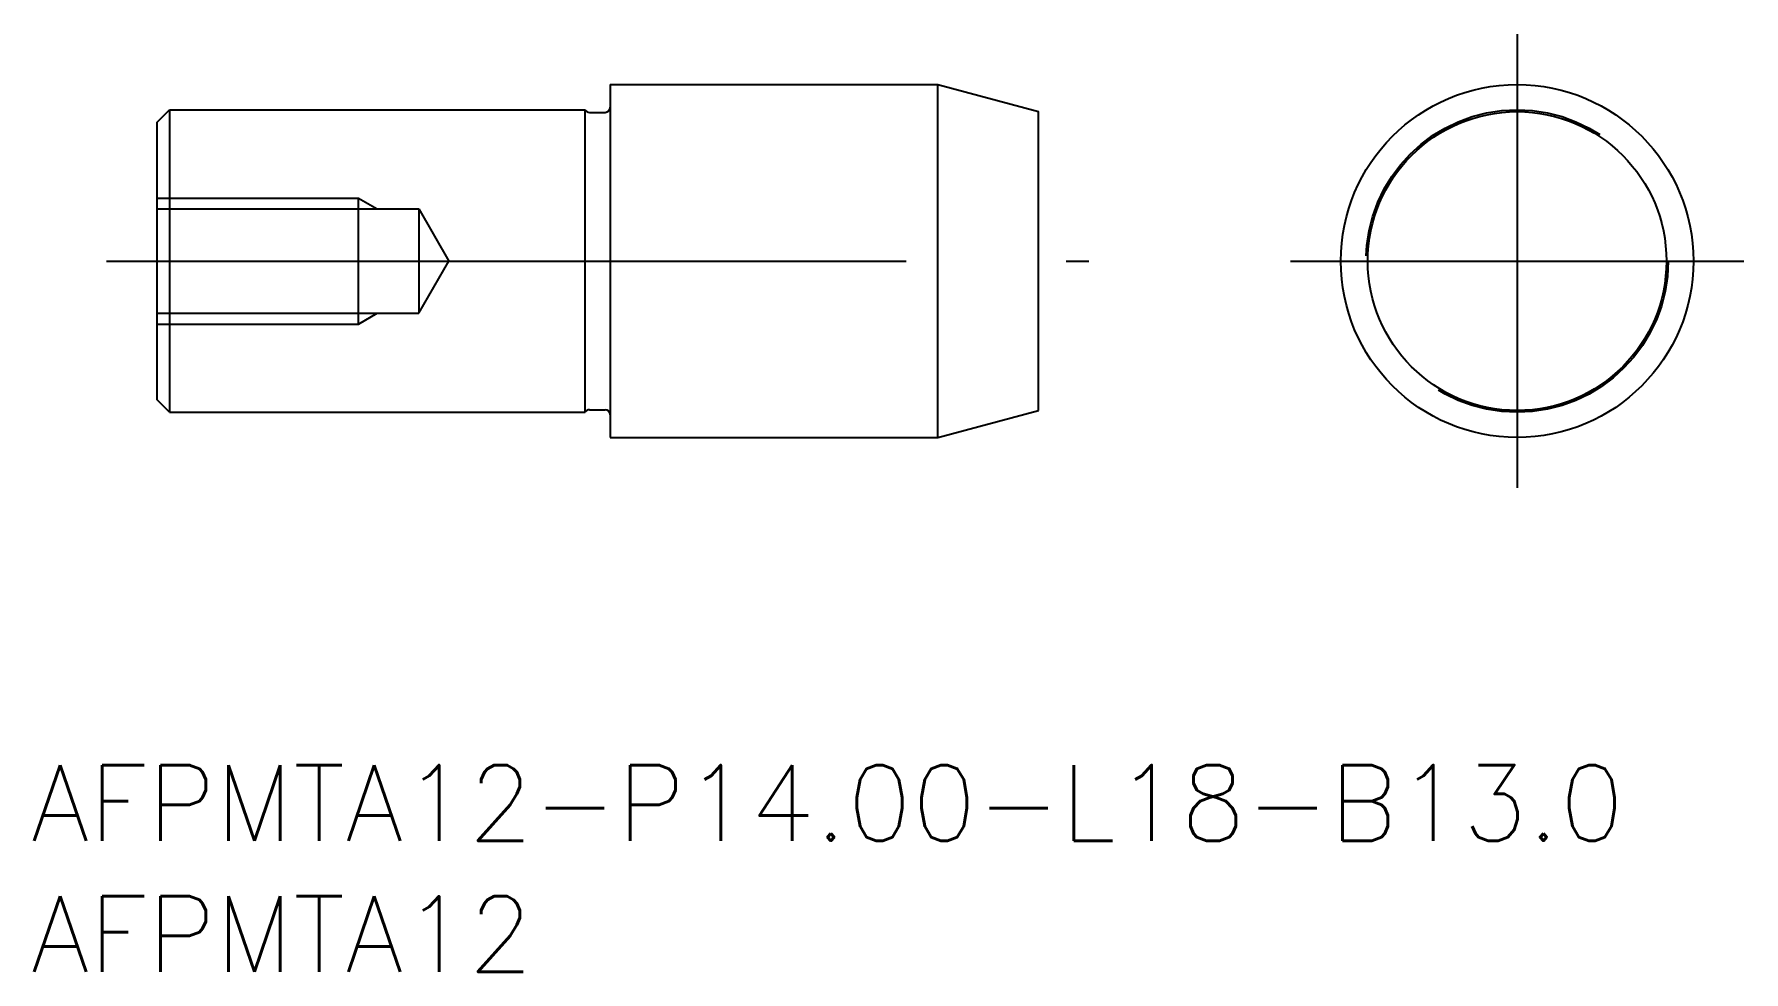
# Model space of a CAD drawing. Extents: x -58.9 to 9, y -28.2 to 9.
import ezdxf

# ---------------------------------------------------------------- set-up
doc = ezdxf.new("R2010")
doc.units = 0
doc.linetypes.add('CENTER', pattern=[50.8, 31.75, -6.35, 6.35, -6.35])
doc.linetypes.add('DASHED', pattern=[19.05, 12.7, -6.35])
doc.layers.get('0').update_dxf_attribs({"linetype": 'CONTINUOUS'})
doc.layers.add('CENTER', color=1, linetype='CONTINUOUS')
doc.styles.get("Standard").update_dxf_attribs({"font": 'txt.shx', "height": 3, "bigfont": 'bigfont.shx'})

msp = doc.modelspace()

# ---------------------------------------------------------------- linework, layer by layer
at = {"color": 7, "linetype": 'CONTINUOUS'}
for p, q in [((-36, 7), (-23, 7)), ((-36, 7), (-36, -7)), ((-23, -7), (-23, 7)), ((-23, 7), (-19, 5.928)), ((-54, 5.5), (-53.5, 6)), ((-54, 5.5), (-54, -5.5)), ((-53.5, 6), (-37, 6)), ((-53.5, 6), (-53.5, -6)), ((-37, -6), (-37, 6)), ((-36.827, 5.9), (-36.2, 5.9)), ((-19, -5.928), (-19, 5.928)), ((-53.5, -6), (-54, -5.5)), ((-53.5, -6), (-37, -6)), ((-36.827, -5.9), (-36.2, -5.9)), ((-23, -7), (-19, -5.928)), ((-36, -7), (-23, -7))]:
    msp.add_line(p, q, dxfattribs=at)
at = {"color": 3, "linetype": 'DASHED'}
for p, q in [((-54, 2.5), (-46, 2.5)), ((-54, 2.067), (-43.6, 2.067)), ((-46, 2.5), (-45.25, 2.067)), ((-46, -2.5), (-46, 2.5)), ((-43.6, 2.067), (-42.407, 0)), ((-43.6, 2.067), (-43.6, -2.067)), ((-43.6, -2.067), (-42.407, 0)), ((-54, -2.067), (-43.6, -2.067)), ((-54, -2.5), (-46, -2.5)), ((-46, -2.5), (-45.25, -2.067))]:
    msp.add_line(p, q, dxfattribs=at)
at = {"color": 7, "linetype": 'CONTINUOUS'}
for radius in [7, 5.928]:
    msp.add_circle((0, 0), radius, dxfattribs=at)
at = {"color": 3, "linetype": 'DASHED'}
msp.add_circle((0, 0), 6, dxfattribs=at)
at = {"color": 7, "linetype": 'CONTINUOUS'}
for centre, start, end in [((-36.827, 6.1), 210, 270), ((-36.2, 6.1), 270, 0), ((-36.827, -6.1), 90, 150), ((-36.2, -6.1), 0, 90)]:
    msp.add_arc(centre, 0.2, start, end, dxfattribs=at)
at = {"layer": 'CENTER', "color": 1, "linetype": 'CENTER'}
for p, q in [((0, 9), (0, -9)), ((-56, 0), (-17, 0)), ((-9, 0), (9, 0))]:
    msp.add_line(p, q, dxfattribs=at)

# ---------------------------------------------------------------- texts
at = {"color": 7, "linetype": 'CONTINUOUS'}
for s, p in [('AFPMTA12-P14.00-L18-B13.0', (-59, -23)), ('AFPMTA12', (-59, -28.201))]:
    msp.add_text(s, height=3, dxfattribs=at).set_placement(p)

doc.saveas('drawing.dxf')
